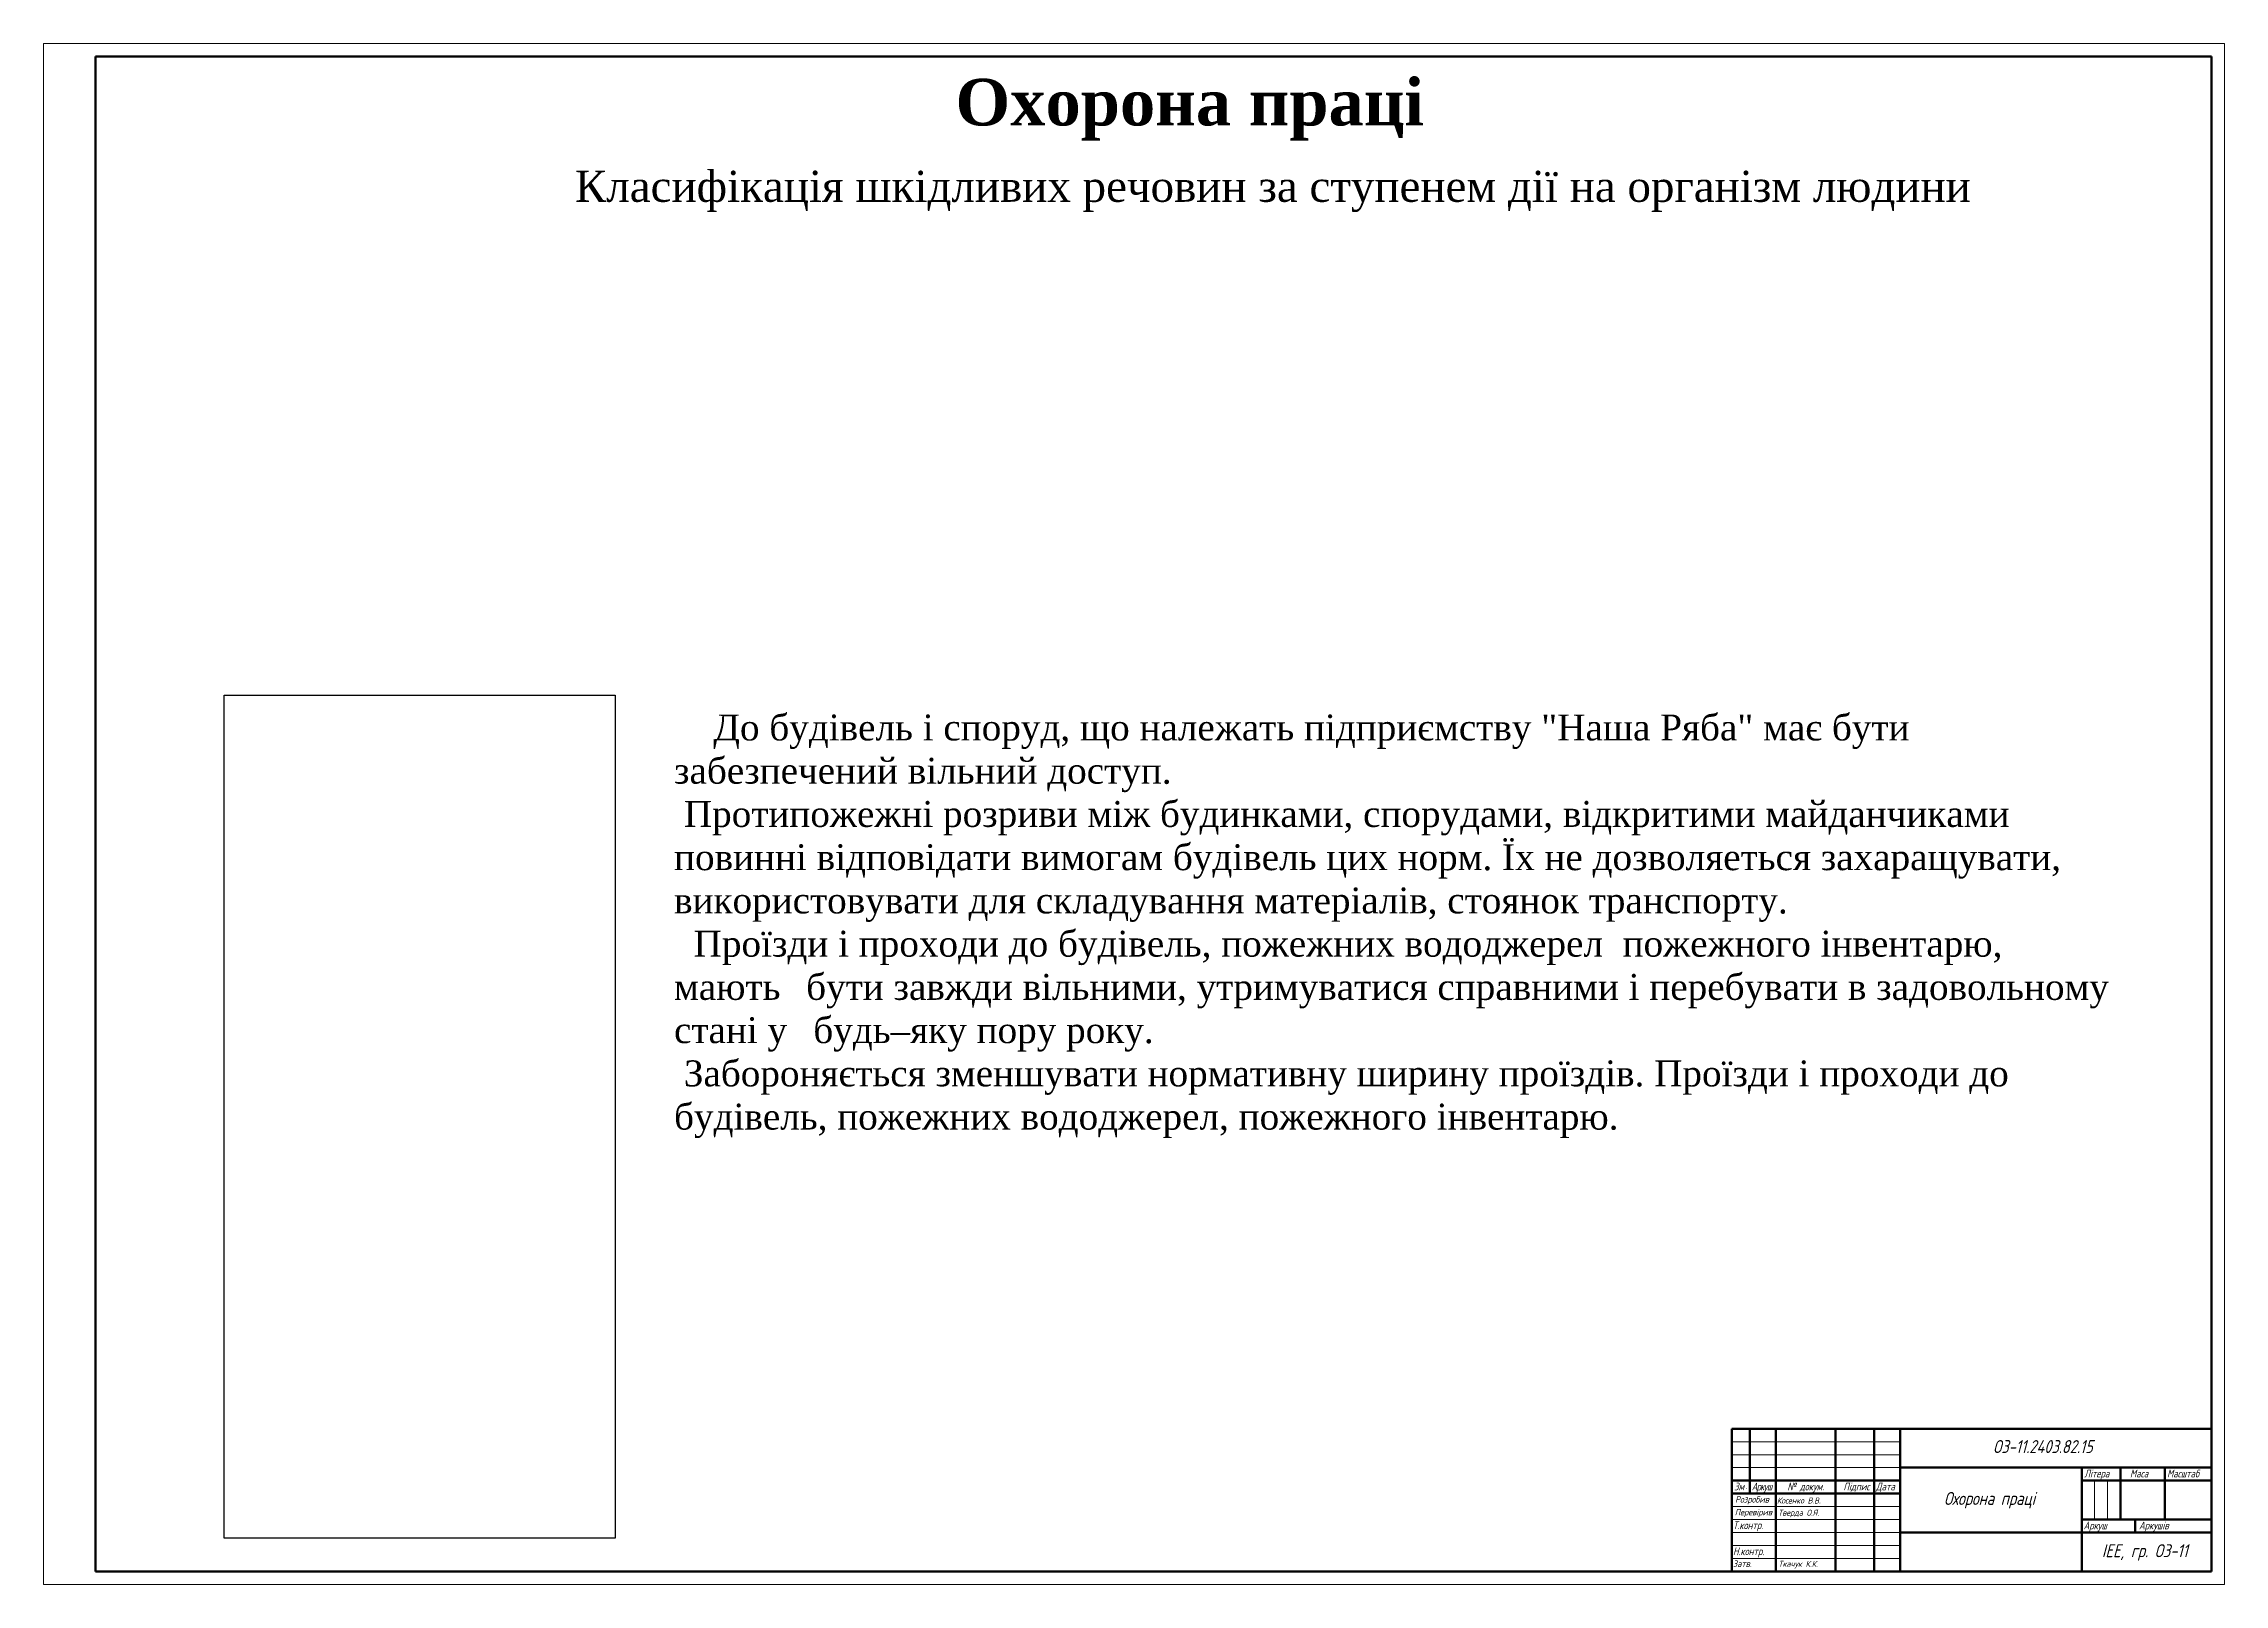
# Model space of a CAD drawing. Header units: millimetres. Extents: x 2024 to 2865, y 1521 to 2115.
import ezdxf

# ---------------------------------------------------------------- set-up
doc = ezdxf.new("R2010")
doc.units = ezdxf.units.MM
doc.linetypes.add('K5LT_BASIC', pattern=[0])
doc.linetypes.add('K5LT_THIN', pattern=[0])
doc.styles.add('KTEXTSTYLE', font='bgothl.ttf', dxfattribs={"width": 0.96, "height": 5})
doc.styles.get("Standard").update_dxf_attribs({"font": 'arial.ttf'})
doc.styles.add('стиль1', font='GOST_A.TTF', dxfattribs={"oblique": 15})
picture_1 = doc.add_image_def('image1.jpg', size_in_pixel=(375, 808))

# ---------------------------------------------------------------- blocks, each defined once
blk = doc.blocks.new('U0')
at = {"color": 7, "linetype": 'K5LT_THIN', "lineweight": 18}
for p, q in [((0, 0), (0, 594)), ((0, 594), (841, 594)), ((841, 594), (841, 0)), ((651, 55), (716, 55)), ((651, 50), (716, 50)), ((651, 45), (716, 45)), ((790.96, 25), (790.96, 40)), ((795.98, 25), (795.98, 40)), ((651, 30), (716, 30)), ((651, 25), (716, 25)), ((651, 20), (716, 20)), ((651, 15), (716, 15)), ((651, 10), (716, 10)), ((841, 0), (0, 0))]:
    blk.add_line(p, q, dxfattribs=at)
at = {"color": 7, "linetype": 'K5LT_BASIC', "lineweight": 60}
for p, q in [((20, 5), (20, 589)), ((20, 589), (836, 589)), ((836, 589), (836, 5)), ((651, 60), (836, 60)), ((651, 5), (651, 60)), ((658, 35), (658, 60)), ((668, 5), (668, 60)), ((691, 5), (691, 60)), ((706, 5), (706, 60)), ((716, 5), (716, 60)), ((716, 45), (836, 45)), ((786, 5), (786, 45)), ((801, 25), (801, 45)), ((818, 25), (818, 45)), ((651, 40), (716, 40)), ((651, 35), (716, 35)), ((786, 40), (801, 40)), ((801, 40), (836, 40)), ((716, 20), (786, 20)), ((786, 25), (836, 25)), ((786, 20), (836, 20)), ((806.57, 20), (806.57, 25)), ((836, 5), (20, 5))]:
    blk.add_line(p, q, dxfattribs=at)
at = {"color": 7, "insert": (8.77, 258.85), "char_height": 2.5, "attachment_point": 1, "rotation": 90, "style": 'KTEXTSTYLE'}
blk.add_mtext('\\H3.5;\\W0.965;\\Q15;\\Q15; ', dxfattribs=at)
at = {"color": 7, "attachment_point": 1, "style": 'стиль1'}
for s, insert, char_height in [('Літера', (786.98, 44.23), 3), ('Маса', (804.6, 44.23), 3), ('Масштаб', (818.89, 44.25), 3), ('Зм', (651.95, 39.23), 3), ('Розробив', (652.31, 34.02), 2.5), ('.', (656.4, 39.23), 2.5), ('{\\T0.85;Аркуш}', (658.71, 39.23), 3), ('№ докум.', (672.45, 39.23), 3), ('Підпис', (694.08, 39.23), 3), ('Дата', (706.62, 39.23), 3), ('Перевірив', (652.19, 29.09), 2.5), ('Т.контр.', (651.5, 24.28), 3), ('Аркуш', (786.72, 24.23), 3), ('Аркушів', (808.08, 24.23), 3), ('Затв.', (651.5, 9.23), 2.5), ('Н.контр.', (651.5, 14.25), 3)]:
    blk.add_mtext(s, dxfattribs=dict(at, insert=insert, char_height=char_height))

msp = doc.modelspace()

# ---------------------------------------------------------------- block references
msp.add_blockref('U0', (2023.88, 1521.42))

# ---------------------------------------------------------------- texts
at = {"attachment_point": 1}
for s, width, insert, char_height in [('\\pi30.893,l42.525,t356.39;{\\fTimes New Roman|b1|i0|c204|p18;Охорона праці}', 280.0194, (2302.1, 2101.88), 18), ('\\pi14.594;{\\fTimes New Roman|b0|i0|c204|p18;Класифікація шкідливих речовин за ступенем дії на організм людини}', 554.7132, (2214.19, 2066.43), 12), ('{\\fTimes New Roman|b0|i0|c204|p18;    До будівель і споруд, що належать підприємству "Наша Ряба" має бути забезпечений вільний доступ.\\H1.8806x; \\H0.53173x;\\P Протипожежні розриви між будинками, спорудами, відкритими майданчиками \\H1.5871x; \\H0.63008x;повинні відповідати вимогам будівель цих норм. Їх не дозволяеться захаращувати, \\H1.8911x; \\H0.52878x;використовувати для складування матеріалів, стоянок транспорту.\\H1.764x; \\H0.56689x;\\P  Проїзди і проходи до будівель, пожежних вододжерел  пожежного інвентарю, мають \\H1.626x; \\H0.61502x;бути завжди вільними, утримуватися справними і перебувати в задовольному стані у \\H1.672x; \\H0.59809x;будь–яку пору року.\\H1.6567x; \\H0.60363x;\\P Забороняється зменшувати нормативну ширину проїздів. Проїзди і проходи до \\H1.6618x; \\H0.60177x;будівель, пожежних вододжерел, пожежного інвентарю.\\H1.6601x; }', 554.7132, (2267.01, 1856.78), 10)]:
    msp.add_mtext_dynamic_manual_height_columns(s, width=width, gutter_width=12.5, heights=[0], dxfattribs=dict(at, insert=insert, char_height=char_height))
at = {"attachment_point": 1, "style": 'стиль1'}
for s, width, heights, insert, char_height in [('ОЗ-11.2403.82.15', 58.5554, [0], (2775.69, 1577.05), 5), ('\\pi16.114;Охорона праці', 68.2399, [0], (2740.64, 1557.05), 5), ('Косенко В.В.', 24.6868, [6.09], (2692.33, 1554.89), 2.3), ('Тверда О.Я.', 22.865, [0], (2692.8, 1550.21), 2.3), ('ІЕЕ, гр. ОЗ-11', 49.7974, [0], (2817.67, 1536.9), 5), ('Ткачук К.К.', 23.0241, [0], (2692.9, 1530.49), 2.3)]:
    msp.add_mtext_dynamic_manual_height_columns(s, width=width, gutter_width=12.5, heights=heights, dxfattribs=dict(at, insert=insert, char_height=char_height))

# ---------------------------------------------------------------- pictures from other files: only their frames are drawn
image = msp.add_image(picture_1, insert=(2093.45, 1539.2), size_in_units=(150.86, 325.05))
image.dxf.flags = 7

doc.saveas('drawing.dxf')
